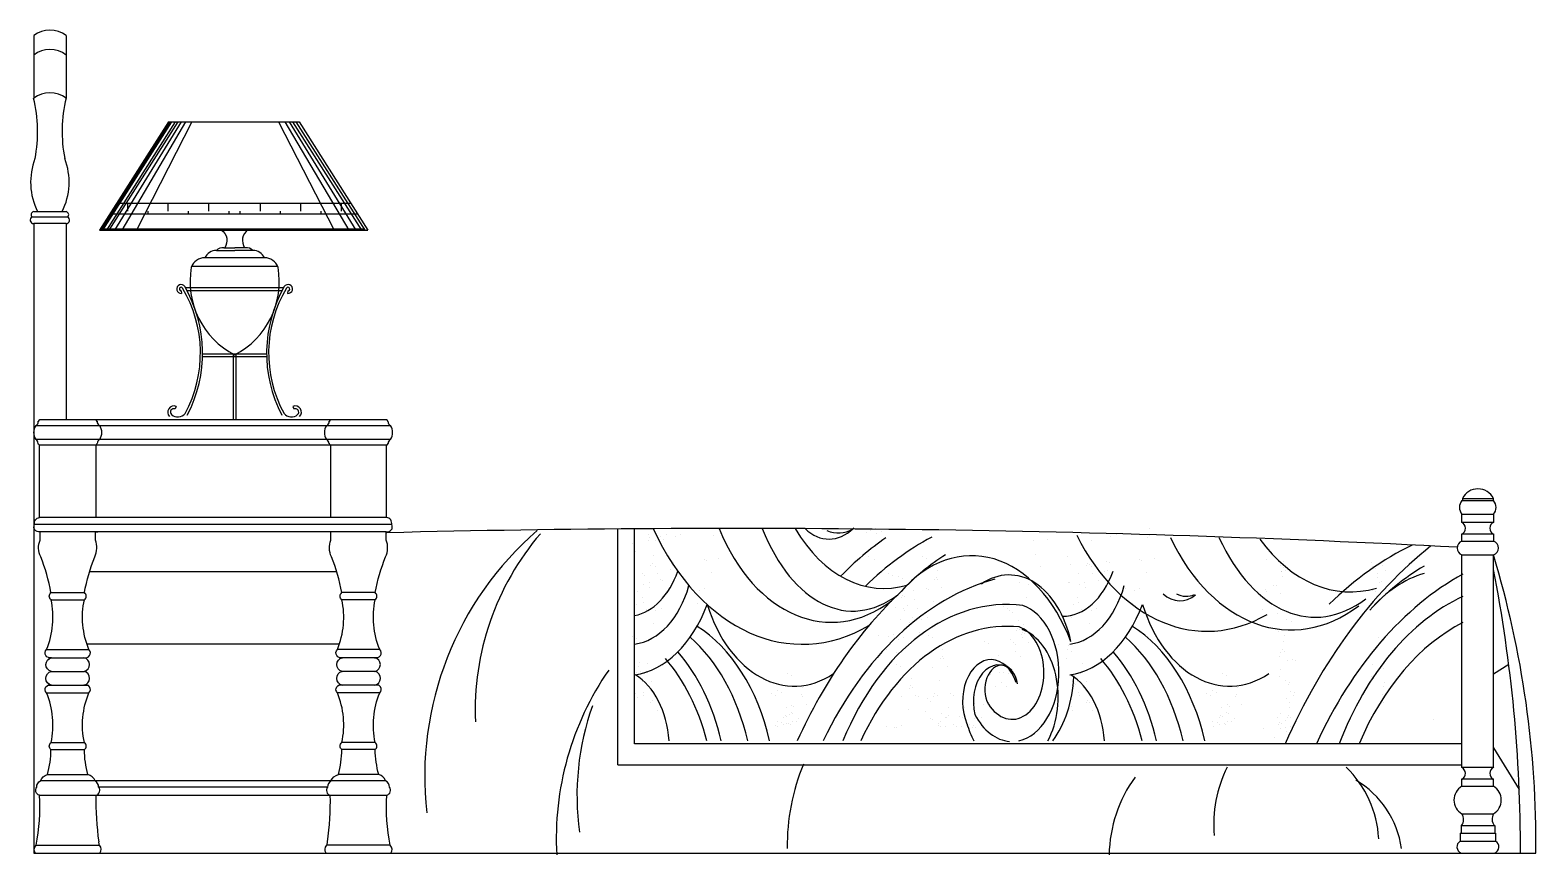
# Model space of a CAD drawing. Header units: inches. Extents: x 4.1 to 46.6, y 13.1 to 37.9.
# Drawn here: x 16.776 to 18.862, y 28.171 to 29.314 of the extents above; entities that cross this region are included whole.
import ezdxf

# ---------------------------------------------------------------- set-up
doc = ezdxf.new("R2010")
doc.units = ezdxf.units.IN
doc.header["$MEASUREMENT"] = 0
for name, color, linetype in [('02', 2, 'Continuous'), ('1', 1, 'Continuous'), ('4', 4, 'Continuous')]:
    doc.layers.add(name, color=color, linetype=linetype)

msp = doc.modelspace()

# ---------------------------------------------------------------- linework, layer by layer
at = {"layer": '02'}
for p, q in [((16.9677, 29.1865), (16.8723, 29.0367)), ((16.9702, 29.1865), (16.8745, 29.0363)), ((16.972, 29.1865), (16.8765, 29.0367)), ((16.9773, 29.1865), (16.8819, 29.0367)), ((16.9809, 29.1865), (16.8854, 29.0367)), ((16.9856, 29.1865), (16.893, 29.0367)), ((16.9915, 29.1865), (16.9031, 29.0367)), ((17.0003, 29.1865), (16.9235, 29.0367)), ((16.9677, 29.1865), (17.1486, 29.1865)), ((17.1202, 29.1865), (17.1971, 29.0367)), ((17.1291, 29.1865), (17.2174, 29.0367)), ((17.135, 29.1865), (17.2275, 29.0367)), ((17.1397, 29.1865), (17.2351, 29.0367)), ((17.1442, 29.1865), (17.2396, 29.0367)), ((17.1486, 29.1865), (17.244, 29.0367)), ((16.8961, 29.0741), (17.2201, 29.0741)), ((17.0951, 29.0627), (17.0951, 29.0741)), ((17.1513, 29.0627), (17.1513, 29.0741)), ((17.2075, 29.0627), (17.2075, 29.0741)), ((16.7789, 29.0549), (16.8283, 29.0549)), ((16.7811, 29.0623), (16.8261, 29.0623)), ((16.8866, 29.0592), (17.2297, 29.0592)), ((17.0671, 29.0592), (17.0671, 29.0627)), ((17.1232, 29.0592), (17.1232, 29.0627)), ((17.1794, 29.0592), (17.1794, 29.0627)), ((16.8261, 29.0456), (16.7811, 29.0456)), ((16.8723, 29.0367), (17.244, 29.0367)), ((16.8732, 29.0382), (17.2396, 29.0382)), ((17.0446, 29.0121), (17.0595, 29.012)), ((17.0743, 29.0121), (17.0595, 29.012)), ((17.0182, 28.9985), (17.1008, 28.9985)), ((17.0341, 29.0084), (17.0595, 29.0083)), ((17.0848, 29.0084), (17.0595, 29.0083)), ((17.1193, 28.9861), (16.9997, 28.9861)), ((16.9855, 28.9527), (16.9859, 28.949)), ((16.9914, 28.9569), (17.1273, 28.9569)), ((16.9934, 28.9531), (17.1253, 28.9531)), ((17.1332, 28.9527), (17.1328, 28.949)), ((17.015, 28.8651), (17.1036, 28.8651)), ((17.0575, 28.8648), (17.0575, 28.7737)), ((17.0613, 28.8647), (17.0613, 28.7737)), ((17.015, 28.8613), (17.1037, 28.8613)), ((16.9786, 28.7923), (16.9771, 28.7889)), ((17.14, 28.7923), (17.1415, 28.7889)), ((17.2753, 28.7657), (16.784, 28.7657)), ((17.2753, 28.7467), (16.784, 28.7467)), ((17.27, 28.7387), (16.7893, 28.7387)), ((18.7591, 28.6621), (18.803, 28.6621)), ((18.76, 28.665), (18.803, 28.665)), ((17.27, 28.6387), (16.7893, 28.6387)), ((18.7591, 28.6429), (18.803, 28.6429)), ((17.277, 28.6287), (16.7823, 28.6287)), ((17.2694, 28.6187), (16.7899, 28.6187)), ((17.59, 28.2957), (17.59, 28.6227)), ((17.6135, 28.3251), (17.6135, 28.6229)), ((17.632, 28.6147), (17.632, 28.6147)), ((17.6433, 28.6147), (17.6433, 28.6147)), ((17.6574, 28.6143), (17.6574, 28.6143)), ((17.6775, 28.6152), (17.6775, 28.6152)), ((17.9269, 28.6224), (17.9269, 28.6224)), ((17.9351, 28.6183), (17.9351, 28.6183)), ((17.9398, 28.6203), (17.9398, 28.6203)), ((17.947, 28.6233), (17.947, 28.6233)), ((17.9481, 28.6163), (17.9481, 28.6163)), ((17.9553, 28.6193), (17.9553, 28.6193)), ((18.2804, 28.6152), (18.2804, 28.6152)), ((18.3272, 28.6235), (18.3272, 28.6235)), ((18.7589, 28.6322), (18.8033, 28.6322)), ((18.7591, 28.616), (18.803, 28.616)), ((17.6099, 28.603), (17.6099, 28.603)), ((17.6331, 28.6068), (17.6331, 28.6068)), ((17.6347, 28.6107), (17.6347, 28.6107)), ((17.643, 28.6066), (17.643, 28.6066)), ((17.6486, 28.6119), (17.6486, 28.6119)), ((17.6532, 28.6078), (17.6532, 28.6078)), ((17.6703, 28.6123), (17.6703, 28.6123)), ((17.723, 28.6131), (17.723, 28.6131)), ((18.1658, 28.607), (18.1658, 28.607)), ((18.1859, 28.608), (18.1859, 28.608)), ((18.2459, 28.6066), (18.2459, 28.6066)), ((18.2732, 28.6123), (18.2732, 28.6123)), ((18.3241, 28.6103), (18.3241, 28.6103)), ((18.3259, 28.6131), (18.3259, 28.6131)), ((18.7591, 28.6058), (18.803, 28.6058)), ((17.6147, 28.5916), (17.6147, 28.5916)), ((17.636, 28.5722), (17.636, 28.5722)), ((17.6377, 28.575), (17.6377, 28.575)), ((17.639, 28.5855), (17.639, 28.5855)), ((17.6638, 28.5774), (17.6638, 28.5774)), ((17.6677, 28.5767), (17.6677, 28.5767)), ((17.7101, 28.5809), (17.7101, 28.5809)), ((17.7129, 28.5791), (17.7129, 28.5791)), ((17.7302, 28.5819), (17.7302, 28.5819)), ((17.9372, 28.5848), (17.9372, 28.5848)), ((17.9455, 28.5807), (17.9455, 28.5807)), ((18.0118, 28.5847), (18.0118, 28.5847)), ((18.0171, 28.5819), (18.0171, 28.5819)), ((18.1685, 28.5873), (18.1685, 28.5873)), ((18.2128, 28.5851), (18.2128, 28.5851)), ((18.2176, 28.5738), (18.2176, 28.5738)), ((18.2389, 28.5722), (18.2389, 28.5722)), ((18.2406, 28.575), (18.2406, 28.575)), ((18.243, 28.573), (18.243, 28.573)), ((18.2667, 28.5774), (18.2667, 28.5774)), ((18.2706, 28.5767), (18.2706, 28.5767)), ((18.313, 28.5809), (18.313, 28.5809)), ((18.3158, 28.5791), (18.3158, 28.5791)), ((18.3331, 28.5819), (18.3331, 28.5819)), ((18.4891, 28.5804), (18.4891, 28.5804)), ((18.5086, 28.572), (18.5086, 28.572)), ((18.5128, 28.5778), (18.5128, 28.5778)), ((18.6337, 28.5764), (18.6337, 28.5764)), ((18.7591, 28.5867), (18.803, 28.5867)), ((16.8585, 28.5637), (17.2008, 28.5637)), ((17.6134, 28.5657), (17.6134, 28.5657)), ((17.6249, 28.5607), (17.6249, 28.5607)), ((17.6277, 28.5588), (17.6277, 28.5588)), ((17.6428, 28.5705), (17.6428, 28.5705)), ((17.645, 28.5616), (17.645, 28.5616)), ((17.6496, 28.5526), (17.6496, 28.5526)), ((17.6625, 28.5669), (17.6625, 28.5669)), ((17.6697, 28.5536), (17.6697, 28.5536)), ((17.7198, 28.5624), (17.7198, 28.5624)), ((17.965, 28.5605), (17.965, 28.5605)), ((17.9704, 28.5576), (17.9704, 28.5576)), ((17.9788, 28.5564), (17.9788, 28.5564)), ((17.9841, 28.5536), (17.9841, 28.5536)), ((18.0292, 28.552), (18.0292, 28.552)), ((18.031, 28.5548), (18.031, 28.5548)), ((18.0323, 28.5652), (18.0323, 28.5652)), ((18.0334, 28.5527), (18.0334, 28.5527)), ((18.1754, 28.5707), (18.1754, 28.5707)), ((18.2278, 28.5607), (18.2278, 28.5607)), ((18.2457, 28.5705), (18.2457, 28.5705)), ((18.2479, 28.5616), (18.2479, 28.5616)), ((18.2636, 28.5641), (18.2636, 28.5641)), ((18.2678, 28.5649), (18.2678, 28.5649)), ((18.2726, 28.5536), (18.2726, 28.5536)), ((18.3227, 28.5624), (18.3227, 28.5624)), ((18.509, 28.5631), (18.509, 28.5631)), ((18.5091, 28.5635), (18.5091, 28.5635)), ((18.5104, 28.5569), (18.5104, 28.5569)), ((18.512, 28.5691), (18.512, 28.5691)), ((18.5151, 28.5653), (18.5151, 28.5653)), ((18.6348, 28.5707), (18.6348, 28.5707)), ((18.6392, 28.5678), (18.6392, 28.5678)), ((18.6423, 28.5555), (18.6423, 28.5555)), ((18.643, 28.5607), (18.643, 28.5607)), ((18.6499, 28.5715), (18.6499, 28.5715)), ((18.653, 28.5649), (18.653, 28.5649)), ((16.8051, 28.5344), (16.8514, 28.5344)), ((17.2542, 28.5344), (17.2079, 28.5344)), ((17.6181, 28.5354), (17.6181, 28.5354)), ((17.6263, 28.5459), (17.6263, 28.5459)), ((17.6335, 28.5488), (17.6335, 28.5488)), ((17.6345, 28.5422), (17.6345, 28.5422)), ((17.6524, 28.5508), (17.6524, 28.5508)), ((17.6593, 28.5341), (17.6593, 28.5341)), ((17.6904, 28.5398), (17.6904, 28.5398)), ((17.7033, 28.5378), (17.7033, 28.5378)), ((17.7105, 28.5408), (17.7105, 28.5408)), ((17.9843, 28.5305), (17.9843, 28.5305)), ((17.9855, 28.5409), (17.9855, 28.5409)), ((17.9993, 28.5369), (17.9993, 28.5369)), ((18.0182, 28.5404), (18.0182, 28.5404)), ((18.0209, 28.5386), (18.0209, 28.5386)), ((18.0383, 28.5414), (18.0383, 28.5414)), ((18.146, 28.548), (18.146, 28.548)), ((18.159, 28.546), (18.159, 28.546)), ((18.1661, 28.549), (18.1661, 28.549)), ((18.2141, 28.5484), (18.2141, 28.5484)), ((18.2163, 28.5479), (18.2163, 28.5479)), ((18.2292, 28.5459), (18.2292, 28.5459)), ((18.2364, 28.5488), (18.2364, 28.5488)), ((18.2374, 28.5422), (18.2374, 28.5422)), ((18.2553, 28.5508), (18.2553, 28.5508)), ((18.2622, 28.5341), (18.2622, 28.5341)), ((18.2933, 28.5398), (18.2933, 28.5398)), ((18.3062, 28.5378), (18.3062, 28.5378)), ((18.3134, 28.5408), (18.3134, 28.5408)), ((18.4871, 28.5393), (18.4871, 28.5393)), ((18.4884, 28.5361), (18.4884, 28.5361)), ((18.4983, 28.544), (18.4983, 28.544)), ((18.5021, 28.5444), (18.5021, 28.5444)), ((18.5086, 28.533), (18.5086, 28.533)), ((18.6354, 28.5376), (18.6354, 28.5376)), ((18.6393, 28.5357), (18.6393, 28.5357)), ((18.6448, 28.5488), (18.6448, 28.5488)), ((18.6479, 28.5502), (18.6479, 28.5502)), ((16.8052, 28.5246), (16.8513, 28.5246)), ((17.2541, 28.5246), (17.208, 28.5246)), ((17.6155, 28.5176), (17.6155, 28.5176)), ((17.6237, 28.5281), (17.6237, 28.5281)), ((17.6252, 28.5205), (17.6252, 28.5205)), ((17.6299, 28.5115), (17.6299, 28.5115)), ((17.6428, 28.5094), (17.6428, 28.5094)), ((17.65, 28.5124), (17.65, 28.5124)), ((17.7007, 28.52), (17.7007, 28.52)), ((17.9742, 28.5143), (17.9742, 28.5143)), ((17.9825, 28.5277), (17.9825, 28.5277)), ((17.9852, 28.5121), (17.9852, 28.5121)), ((17.9867, 28.5285), (17.9867, 28.5285)), ((17.9879, 28.5103), (17.9879, 28.5103)), ((17.9915, 28.5171), (17.9915, 28.5171)), ((18.0004, 28.5244), (18.0004, 28.5244)), ((18.0053, 28.5131), (18.0053, 28.5131)), ((18.0278, 28.5219), (18.0278, 28.5219)), ((18.1248, 28.515), (18.1248, 28.515)), ((18.1302, 28.5122), (18.1302, 28.5122)), ((18.1563, 28.5282), (18.1563, 28.5282)), ((18.221, 28.5175), (18.221, 28.5175)), ((18.2266, 28.5281), (18.2266, 28.5281)), ((18.2281, 28.5205), (18.2281, 28.5205)), ((18.2328, 28.5115), (18.2328, 28.5115)), ((18.2457, 28.5094), (18.2457, 28.5094)), ((18.2529, 28.5124), (18.2529, 28.5124)), ((18.3036, 28.52), (18.3036, 28.52)), ((18.483, 28.5116), (18.483, 28.5116)), ((17.6402, 28.4917), (17.6402, 28.4917)), ((17.9811, 28.4977), (17.9811, 28.4977)), ((17.9948, 28.4936), (17.9948, 28.4936)), ((17.9984, 28.4993), (17.9984, 28.4993)), ((18.0114, 28.4973), (18.0114, 28.4973)), ((18.0185, 28.5003), (18.0185, 28.5003)), ((18.132, 28.5093), (18.132, 28.5093)), ((18.1374, 28.5065), (18.1374, 28.5065)), ((18.1453, 28.4955), (18.1453, 28.4955)), ((18.1525, 28.4898), (18.1525, 28.4898)), ((18.2184, 28.4998), (18.2184, 28.4998)), ((18.2431, 28.4917), (18.2431, 28.4917)), ((18.5045, 28.5052), (18.5045, 28.5052)), ((18.517, 28.4974), (18.517, 28.4974)), ((18.5237, 28.4939), (18.5237, 28.4939)), ((17.6102, 28.4731), (17.6102, 28.4731)), ((17.6156, 28.4702), (17.6156, 28.4702)), ((17.9516, 28.475), (17.9516, 28.475)), ((17.9646, 28.473), (17.9646, 28.473)), ((17.9718, 28.476), (17.9718, 28.476)), ((17.9784, 28.469), (17.9784, 28.469)), ((17.9855, 28.472), (17.9855, 28.472)), ((18.0087, 28.4795), (18.0087, 28.4795)), ((18.02, 28.4755), (18.02, 28.4755)), ((18.0254, 28.4726), (18.0254, 28.4726)), ((18.134, 28.4689), (18.134, 28.4689)), ((18.1423, 28.4822), (18.1423, 28.4822)), ((18.144, 28.4851), (18.144, 28.4851)), ((18.1464, 28.483), (18.1464, 28.483)), ((18.1495, 28.4765), (18.1495, 28.4765)), ((18.1512, 28.4794), (18.1512, 28.4794)), ((18.1513, 28.4717), (18.1513, 28.4717)), ((18.1536, 28.4773), (18.1536, 28.4773)), ((18.505, 28.4799), (18.505, 28.4799)), ((18.5134, 28.4755), (18.5134, 28.4755)), ((18.6435, 28.4726), (18.6435, 28.4726)), ((18.6511, 28.4686), (18.6511, 28.4686)), ((16.7989, 28.4557), (16.8577, 28.4557)), ((17.2605, 28.4557), (17.2017, 28.4557)), ((17.962, 28.4553), (17.962, 28.4553)), ((17.9757, 28.4512), (17.9757, 28.4512)), ((18.0405, 28.4559), (18.0405, 28.4559)), ((18.0975, 28.4669), (18.0975, 28.4669)), ((18.1029, 28.464), (18.1029, 28.464)), ((18.118, 28.4474), (18.118, 28.4474)), ((18.1384, 28.465), (18.1384, 28.465)), ((18.1408, 28.4522), (18.1408, 28.4522)), ((18.1412, 28.4632), (18.1412, 28.4632)), ((18.1585, 28.466), (18.1585, 28.466)), ((18.2008, 28.463), (18.2008, 28.463)), ((18.2131, 28.4552), (18.2131, 28.4552)), ((18.2137, 28.461), (18.2137, 28.461)), ((18.2185, 28.4524), (18.2185, 28.4524)), ((18.5082, 28.452), (18.5082, 28.452)), ((18.5102, 28.4552), (18.5102, 28.4552)), ((18.5116, 28.4669), (18.5116, 28.4669)), ((18.5129, 28.4529), (18.5129, 28.4529)), ((16.8016, 28.4443), (16.8549, 28.4443)), ((17.2577, 28.4443), (17.2044, 28.4443)), ((17.6185, 28.4326), (17.6185, 28.4326)), ((17.6198, 28.4374), (17.6198, 28.4374)), ((17.6308, 28.4357), (17.6308, 28.4357)), ((17.976, 28.435), (17.976, 28.435)), ((17.9814, 28.4322), (17.9814, 28.4322)), ((18.0264, 28.4312), (18.0264, 28.4312)), ((18.0375, 28.4427), (18.0375, 28.4427)), ((18.0393, 28.4455), (18.0393, 28.4455)), ((18.0417, 28.4435), (18.0417, 28.4435)), ((18.0465, 28.4321), (18.0465, 28.4321)), ((18.1114, 28.4296), (18.1114, 28.4296)), ((18.115, 28.4341), (18.115, 28.4341)), ((18.1191, 28.4349), (18.1191, 28.4349)), ((18.1315, 28.4306), (18.1315, 28.4306)), ((18.148, 28.4465), (18.148, 28.4465)), ((18.2111, 28.4432), (18.2111, 28.4432)), ((18.2337, 28.4357), (18.2337, 28.4357)), ((18.5065, 28.4456), (18.5065, 28.4456)), ((18.5081, 28.4281), (18.5081, 28.4281)), ((18.5183, 28.4401), (18.5183, 28.4401)), ((18.525, 28.4421), (18.525, 28.4421)), ((18.5285, 28.4398), (18.5285, 28.4398)), ((18.6354, 28.4344), (18.6354, 28.4344)), ((18.6508, 28.4287), (18.6508, 28.4287)), ((18.8242, 28.435), (18.803, 28.4216)), ((16.8008, 28.4062), (16.8557, 28.4062)), ((16.8056, 28.4253), (16.8509, 28.4253)), ((17.2585, 28.4062), (17.2036, 28.4062)), ((17.2537, 28.4253), (17.2084, 28.4253)), ((17.6167, 28.4241), (17.6167, 28.4241)), ((17.6209, 28.4249), (17.6209, 28.4249)), ((17.6239, 28.4119), (17.6239, 28.4119)), ((17.6277, 28.4225), (17.6277, 28.4225)), ((17.6295, 28.4253), (17.6295, 28.4253)), ((17.6319, 28.4232), (17.6319, 28.4232)), ((17.6367, 28.4119), (17.6367, 28.4119)), ((17.8248, 28.4229), (17.8248, 28.4229)), ((17.8301, 28.42), (17.8301, 28.42)), ((17.9965, 28.4155), (17.9965, 28.4155)), ((18.0361, 28.4127), (18.0361, 28.4127)), ((18.1039, 28.4226), (18.1039, 28.4226)), ((18.1067, 28.4208), (18.1067, 28.4208)), ((18.1186, 28.4239), (18.1186, 28.4239)), ((18.1218, 28.4098), (18.1218, 28.4098)), ((18.124, 28.4236), (18.124, 28.4236)), ((18.1316, 28.4219), (18.1316, 28.4219)), ((18.1387, 28.4249), (18.1387, 28.4249)), ((18.2195, 28.4109), (18.2195, 28.4109)), ((18.2196, 28.4063), (18.2196, 28.4063)), ((18.2214, 28.4148), (18.2214, 28.4148)), ((18.2223, 28.4091), (18.2223, 28.4091)), ((18.2227, 28.4195), (18.2227, 28.4195)), ((18.2238, 28.4071), (18.2238, 28.4071)), ((18.2268, 28.4119), (18.2268, 28.4119)), ((18.2306, 28.4225), (18.2306, 28.4225)), ((18.2324, 28.4253), (18.2324, 28.4253)), ((18.2396, 28.4119), (18.2396, 28.4119)), ((18.4277, 28.4229), (18.4277, 28.4229)), ((18.433, 28.42), (18.433, 28.42)), ((18.5066, 28.4182), (18.5066, 28.4182)), ((18.5149, 28.4122), (18.5149, 28.4122)), ((18.5193, 28.4078), (18.5193, 28.4078)), ((18.5208, 28.4099), (18.5208, 28.4099)), ((18.6334, 28.4181), (18.6334, 28.4181)), ((18.6372, 28.4149), (18.6372, 28.4149)), ((18.6525, 28.4104), (18.6525, 28.4104)), ((16.7989, 28.3956), (16.8577, 28.3956)), ((17.2605, 28.3956), (17.2017, 28.3956)), ((17.6153, 28.3941), (17.6153, 28.3941)), ((17.617, 28.3886), (17.617, 28.3886)), ((17.6257, 28.3957), (17.6257, 28.3957)), ((17.6263, 28.3924), (17.6263, 28.3924)), ((17.6377, 28.3848), (17.6377, 28.3848)), ((17.639, 28.3952), (17.639, 28.3952)), ((17.8028, 28.3945), (17.8028, 28.3945)), ((17.8081, 28.3917), (17.8081, 28.3917)), ((17.811, 28.3986), (17.811, 28.3986)), ((17.8164, 28.3957), (17.8164, 28.3957)), ((17.844, 28.3929), (17.844, 28.3929)), ((17.8453, 28.4033), (17.8453, 28.4033)), ((17.8464, 28.3909), (17.8464, 28.3909)), ((17.9824, 28.3907), (17.9824, 28.3907)), ((17.9935, 28.4022), (17.9935, 28.4022)), ((17.9953, 28.4051), (17.9953, 28.4051)), ((17.9977, 28.403), (17.9977, 28.403)), ((18.0025, 28.3917), (18.0025, 28.3917)), ((18.0066, 28.39), (18.0066, 28.39)), ((18.0196, 28.388), (18.0196, 28.388)), ((18.0268, 28.391), (18.0268, 28.391)), ((18.0283, 28.3945), (18.0283, 28.3945)), ((18.0336, 28.3917), (18.0336, 28.3917)), ((18.0503, 28.3945), (18.0503, 28.3945)), ((18.0556, 28.3917), (18.0556, 28.3917)), ((18.1135, 28.4041), (18.1135, 28.4041)), ((18.129, 28.4041), (18.129, 28.4041)), ((18.2286, 28.3957), (18.2286, 28.3957)), ((18.2292, 28.3924), (18.2292, 28.3924)), ((18.2406, 28.3848), (18.2406, 28.3848)), ((18.2419, 28.3952), (18.2419, 28.3952)), ((18.4057, 28.3945), (18.4057, 28.3945)), ((18.411, 28.3917), (18.411, 28.3917)), ((18.4139, 28.3986), (18.4139, 28.3986)), ((18.4193, 28.3957), (18.4193, 28.3957)), ((18.4451, 28.3901), (18.4451, 28.3901)), ((18.4469, 28.3929), (18.4469, 28.3929)), ((18.4482, 28.4033), (18.4482, 28.4033)), ((18.5165, 28.3881), (18.5165, 28.3881)), ((18.5225, 28.3978), (18.5225, 28.3978)), ((18.5254, 28.3919), (18.5254, 28.3919)), ((18.5273, 28.3963), (18.5273, 28.3963)), ((18.6496, 28.3927), (18.6496, 28.3927)), ((18.6513, 28.4048), (18.6513, 28.4048)), ((17.636, 28.382), (17.636, 28.382)), ((17.645, 28.3714), (17.645, 28.3714)), ((17.822, 28.3646), (17.822, 28.3646)), ((17.8233, 28.375), (17.8233, 28.375)), ((17.8285, 28.3658), (17.8285, 28.3658)), ((17.8302, 28.3686), (17.8302, 28.3686)), ((17.8311, 28.3786), (17.8311, 28.3786)), ((17.8326, 28.3666), (17.8326, 28.3666)), ((17.8339, 28.3767), (17.8339, 28.3767)), ((17.8513, 28.3795), (17.8513, 28.3795)), ((17.9921, 28.3722), (17.9921, 28.3722)), ((18.017, 28.3703), (18.017, 28.3703)), ((18.0226, 28.3836), (18.0226, 28.3836)), ((18.0378, 28.3669), (18.0378, 28.3669)), ((18.0475, 28.3646), (18.0475, 28.3646)), ((18.0488, 28.375), (18.0488, 28.375)), ((18.0695, 28.3646), (18.0695, 28.3646)), ((18.0708, 28.375), (18.0708, 28.375)), ((18.0841, 28.3815), (18.0841, 28.3815)), ((18.0971, 28.3794), (18.0971, 28.3794)), ((18.1042, 28.3824), (18.1042, 28.3824)), ((18.2182, 28.3763), (18.2182, 28.3763)), ((18.2199, 28.3708), (18.2199, 28.3708)), ((18.2389, 28.382), (18.2389, 28.382)), ((18.243, 28.3828), (18.243, 28.3828)), ((18.2479, 28.3714), (18.2479, 28.3714)), ((18.4249, 28.3646), (18.4249, 28.3646)), ((18.4262, 28.375), (18.4262, 28.375)), ((18.4331, 28.3686), (18.4331, 28.3686)), ((18.4344, 28.3791), (18.4344, 28.3791)), ((18.4355, 28.3666), (18.4355, 28.3666)), ((18.4368, 28.3767), (18.4368, 28.3767)), ((18.4542, 28.3795), (18.4542, 28.3795)), ((18.5085, 28.3667), (18.5085, 28.3667)), ((18.5194, 28.3641), (18.5194, 28.3641)), ((18.5203, 28.3826), (18.5203, 28.3826)), ((18.5209, 28.3759), (18.5209, 28.3759)), ((18.6456, 28.3818), (18.6456, 28.3818)), ((18.6509, 28.3821), (18.6509, 28.3821)), ((17.8091, 28.3502), (17.8091, 28.3502)), ((17.8114, 28.3553), (17.8114, 28.3553)), ((17.8119, 28.3484), (17.8119, 28.3484)), ((17.8174, 28.3543), (17.8174, 28.3543)), ((17.8202, 28.3618), (17.8202, 28.3618)), ((17.8202, 28.3524), (17.8202, 28.3524)), ((17.8243, 28.3532), (17.8243, 28.3532)), ((17.8244, 28.3625), (17.8244, 28.3625)), ((17.8271, 28.3536), (17.8271, 28.3536)), ((17.8293, 28.3512), (17.8293, 28.3512)), ((17.8315, 28.3562), (17.8315, 28.3562)), ((17.8375, 28.3553), (17.8375, 28.3553)), ((17.8408, 28.3601), (17.8408, 28.3601)), ((17.9626, 28.3496), (17.9626, 28.3496)), ((17.973, 28.3476), (17.973, 28.3476)), ((17.9756, 28.3476), (17.9756, 28.3476)), ((17.9828, 28.3505), (17.9828, 28.3505)), ((18.0237, 28.36), (18.0237, 28.36)), ((18.0264, 28.3581), (18.0264, 28.3581)), ((18.0347, 28.3537), (18.0347, 28.3537)), ((18.0347, 28.3502), (18.0347, 28.3502)), ((18.0365, 28.3565), (18.0365, 28.3565)), ((18.0374, 28.3484), (18.0374, 28.3484)), ((18.0438, 28.3609), (18.0438, 28.3609)), ((18.0443, 28.3496), (18.0443, 28.3496)), ((18.0457, 28.3618), (18.0457, 28.3618)), ((18.0548, 28.3512), (18.0548, 28.3512)), ((18.0594, 28.3484), (18.0594, 28.3484)), ((18.064, 28.3622), (18.064, 28.3622)), ((18.0663, 28.3496), (18.0663, 28.3496)), ((18.0677, 28.3618), (18.0677, 28.3618)), ((18.0719, 28.3625), (18.0719, 28.3625)), ((18.0768, 28.3512), (18.0768, 28.3512)), ((18.0815, 28.3472), (18.0815, 28.3472)), ((18.0833, 28.35), (18.0833, 28.35)), ((18.0845, 28.3605), (18.0845, 28.3605)), ((18.0857, 28.348), (18.0857, 28.348)), ((18.0945, 28.3617), (18.0945, 28.3617)), ((18.4143, 28.3553), (18.4143, 28.3553)), ((18.4148, 28.3484), (18.4148, 28.3484)), ((18.4203, 28.3543), (18.4203, 28.3543)), ((18.4231, 28.3618), (18.4231, 28.3618)), ((18.4231, 28.3524), (18.4231, 28.3524)), ((18.4273, 28.3625), (18.4273, 28.3625)), ((18.43, 28.3536), (18.43, 28.3536)), ((18.4322, 28.3512), (18.4322, 28.3512)), ((18.4344, 28.3562), (18.4344, 28.3562)), ((18.4404, 28.3553), (18.4404, 28.3553)), ((18.4437, 28.3601), (18.4437, 28.3601)), ((18.4841, 28.3464), (18.4841, 28.3464)), ((18.5043, 28.3611), (18.5043, 28.3611)), ((18.5051, 28.3518), (18.5051, 28.3518)), ((18.5071, 28.355), (18.5071, 28.355)), ((18.5081, 28.3459), (18.5081, 28.3459)), ((18.5098, 28.3527), (18.5098, 28.3527)), ((18.5152, 28.3578), (18.5152, 28.3578)), ((18.5155, 28.3479), (18.5155, 28.3479)), ((18.5175, 28.3609), (18.5175, 28.3609)), ((18.5216, 28.3486), (18.5216, 28.3486)), ((18.5221, 28.3618), (18.5221, 28.3618)), ((18.525, 28.3463), (18.525, 28.3463)), ((18.7201, 28.3587), (18.7201, 28.3587)), ((16.8052, 28.3267), (16.8513, 28.3267)), ((17.2541, 28.3267), (17.208, 28.3267)), ((18.7591, 28.3249), (17.6135, 28.3251)), ((18.5002, 28.3334), (18.5002, 28.3334)), ((18.5158, 28.342), (18.5158, 28.342)), ((16.8051, 28.3169), (16.8514, 28.3169)), ((17.2542, 28.3169), (17.2079, 28.3169)), ((18.803, 28.3192), (18.8387, 28.2617)), ((16.8003, 28.2825), (16.8562, 28.2825)), ((17.259, 28.2825), (17.2031, 28.2825)), ((17.59, 28.2957), (18.7591, 28.2957)), ((18.7589, 28.2926), (18.8033, 28.2926)), ((17.2686, 28.2738), (16.7907, 28.2738)), ((17.1881, 28.265), (16.8712, 28.265)), ((18.7591, 28.2764), (18.803, 28.2764)), ((18.7591, 28.2662), (18.803, 28.2662)), ((16.7891, 28.2537), (17.2702, 28.2537)), ((18.7591, 28.228), (18.803, 28.228)), ((18.7568, 28.201), (18.806, 28.201)), ((18.7581, 28.2118), (18.8047, 28.2118)), ((16.7844, 28.1844), (16.8721, 28.1844)), ((17.275, 28.1844), (17.1872, 28.1844)), ((18.7568, 28.1901), (18.806, 28.1901))]:
    msp.add_line(p, q, dxfattribs=at)
msp.add_lwpolyline([(17.0411, 29.0367, -0.414467), (17.0457, 29.0122, -0.414467)], format="xyb", dxfattribs=at)
for centre, radius, start, end in [((16.8036, 29.2495), 0.0372, 52.7866, 127.2134), ((17.0878, 29.0222), 0.0176, 124.349, 214.3986), ((17.0435, 28.9986), 0.0136, 85.2699, 133.6097), ((17.0754, 28.9986), 0.0136, 46.3903, 94.7301), ((17.0185, 28.978), 0.0204, 90.9754, 159.1082), ((17.0341, 28.9906), 0.0178, 90, 153.8109), ((17.0848, 28.9906), 0.0178, 26.1891, 90), ((17.1005, 28.978), 0.0204, 20.8918, 89.0246), ((17.1122, 28.9654), 0.1145, 169.9962, 242.6044), ((17.0068, 28.9654), 0.1145, 297.3956, 10.0038), ((16.9853, 28.9551), 0.00616, 32.0735, 275.454), ((16.9853, 28.9551), 0.00242, 32.0735, 275.454), ((16.8365, 28.8664), 0.1756, 331.461, 30.8136), ((16.8297, 28.8662), 0.1853, 332.3858, 29.8079), ((17.289, 28.8662), 0.1853, 150.1921, 207.6142), ((17.2821, 28.8664), 0.1756, 149.1864, 208.539), ((17.1334, 28.9551), 0.00616, 264.546, 147.9265), ((17.1334, 28.9551), 0.00242, 264.546, 147.9265), ((16.9752, 28.7845), 0.00849, 66.2695, 227.016), ((16.9752, 28.7845), 0.00475, 66.2695, 227.016), ((16.9807, 28.7904), 0.0127, 226.9126, 322.2806), ((17.138, 28.7904), 0.0127, 217.7194, 313.0874), ((17.1435, 28.7845), 0.00849, 312.984, 113.7305), ((17.1435, 28.7845), 0.00475, 312.984, 113.7305), ((17.7742, 28.2794), 0.4515, 130.9199, 186.3371), ((17.7702, 28.371), 0.3776, 139.5307, 182.3713), ((16.817, 28.1799), 2.0233, 359.8247, 11.0203), ((17.9156, 28.194), 0.4107, 145.4003, 183.2011), ((17.9091, 28.2529), 0.3755, 160.5681, 187.7044), ((18.1103, 28.1857), 0.2854, 157.0677, 181.1168), ((18.5868, 28.2145), 0.1713, 152.9184, 185.4852), ((18.4965, 28.1861), 0.1477, 2.8942, 46.0509), ((18.4636, 28.1666), 0.1931, 144.4215, 178.6631), ((18.5461, 28.1619), 0.1307, 7.9957, 59.4545)]:
    msp.add_arc(centre, radius, start, end, dxfattribs=at)
for centre, major_axis, ratio, start_param, end_param in [((17.8456, 28.8309), (0, -0.368), 0.68, -0.970633, 0.378107), ((17.8861, 28.7603), (0, -0.2669), 0.68, -1.031812, 0.476403), ((17.9194, 28.7889), (-0.0054, -0.28), 0.56205, -0.927048, 0.415009), ((17.9591, 28.7794), (0, 0.2392), 0.68, 2.282983, 3.339184), ((17.8828, 28.6975), (0, 0.089), 0.68, 2.560577, 3.726131), ((17.8954, 28.7012), (0, -0.0841), 0.68, 6.008353, 6.647252), ((17.8998, 28.6593), (0, 0.0434), 0.68, 3.732151, 3.772865), ((18.4062, 28.8121), (0, -0.3312), 0.68, 5.353628, 6.661293), ((18.1469, 28.0285), (0, 0.6425), 0.68, 6.721772, 6.887077), ((18.1666, 28.0271), (0, -0.6201), 0.68, 3.484329, 3.728616), ((18.0801, 28.3543), (0, 0.2313), 0.68, 5.218121, 6.949396), ((18.5227, 28.7831), (0, -0.3003), 0.68, -0.959029, 0.476403), ((18.5601, 28.8153), (-0.006, -0.315), 0.56205, -0.853074, 0.415009), ((18.6049, 28.8046), (0, 0.2691), 0.68, 2.386714, 3.339184), ((18.9781, 27.8844), (0, 0.8117), 0.68, 0.494026, 0.997084), ((18.8382, 27.9374), (0, -0.6976), 0.68, 3.458078, 3.728616), ((18.165, 28.1653), (0, 0.4575), 0.68, 0.398953, 0.625379), ((17.6031, 28.6181), (0, 0.1165), 0.68, 3.272942, 4.229533), ((18.181, 28.0103), (0, 0.5521), 0.68, 0.184213, 0.954936), ((18.132, 28.4267), (0, 0.1322), 0.68, 5.021624, 6.723255), ((18.206, 28.6181), (0, 0.1165), 0.68, 3.14258, 4.229533), ((18.9081, 27.978), (0, 0.6211), 0.68, 0.356615, 0.977972), ((18.8364, 28.0929), (0, 0.5147), 0.68, 0.378672, 0.625379), ((18.7409, 28.3056), (0, 0.2602), 0.68, 6.475719, 6.949396), ((17.6058, 28.5948), (0, 0.1321), 0.68, 3.227058, 4.318474), ((18.2459, 27.9271), (0, 0.7215), 0.68, 0.565948, 0.979724), ((18.2087, 28.5948), (0, 0.1321), 0.68, 3.227058, 4.318474), ((18.3687, 28.5872), (0, 0.0641), 0.68, 2.579845, 3.662057), ((18.3777, 28.5899), (0, -0.0606), 0.68, 5.945786, 6.559765), ((17.6001, 28.611), (0, 0.1917), 0.68, 3.244645, 4.205018), ((17.8344, 28.6002), (0, 0.1953), 0.68, 2.006169, 3.565187), ((18.1293, 28.1278), (0, 0.3902), 0.68, 6.20013, 7.311536), ((18.1362, 28.4237), (0, 0.0955), 0.68, 3.290129, 6.054641), ((18.2029, 28.611), (0, 0.1917), 0.68, 3.244645, 4.205018), ((18.4373, 28.6002), (0, 0.1953), 0.68, 2.006169, 3.565187), ((18.8498, 28.1101), (0, 0.439), 0.68, 6.586764, 7.342576), ((18.1299, 28.1269), (0, -0.3608), 0.68, 3.075003, 4.117015), ((18.8505, 28.1091), (0, -0.4059), 0.68, 3.473503, 4.151671), ((17.5996, 28.2435), (0, -0.265), 0.68, 1.900046, 2.614747), ((17.6299, 28.2435), (0, -0.265), 0.68, 1.900046, 2.742661), ((18.1362, 28.4237), (0, 0.0648), 0.68, 2.22689, 6.054641), ((18.1345, 28.3896), (0, 0.0966), 0.68, 4.037894, 6.038302), ((18.2025, 28.2435), (0, -0.265), 0.68, 1.900046, 2.614747), ((18.2328, 28.2435), (0, -0.265), 0.68, 1.900046, 2.742661), ((17.5627, 28.2435), (0, -0.265), 0.68, 1.900046, 2.479658), ((18.1656, 28.2435), (0, -0.265), 0.68, 1.900046, 2.479658), ((17.5454, 28.234), (0, -0.265), 0.68, 1.938265, 2.479658), ((18.1071, 28.3837), (0, -0.0579), 0.68, 2.045117, 5.273507), ((18.1173, 28.3832), (0, -0.0511), 0.68, 2.582075, 5.068587), ((18.1215, 28.4002), (0, -0.0337), 0.68, 1.805856, 5.207551), ((18.1483, 28.234), (0, -0.265), 0.68, 1.938265, 2.479658), ((17.5858, 28.317), (0, 0.1117), 0.68, 4.821745, 5.895886), ((18.132, 28.4267), (0, 0.1322), 0.68, 3.883457, 4.643956), ((18.1887, 28.317), (0, 0.1117), 0.68, 4.821745, 5.895886), ((18.1362, 28.4237), (0, 0.0955), 0.68, 2.22689, 3.089218), ((18.1345, 28.3896), (0, 0.0966), 0.68, 1.959527, 2.245291)]:
    msp.add_ellipse(centre, major_axis=major_axis, ratio=ratio, start_param=start_param, end_param=end_param, dxfattribs=at)
at = {"layer": '1'}
for p, q in [((16.9115, 29.0627), (16.9115, 29.0741)), ((16.9676, 29.0627), (16.9676, 29.0741)), ((17.0238, 29.0627), (17.0238, 29.0741)), ((16.9395, 29.0592), (16.9395, 29.0627)), ((16.9957, 29.0592), (16.9957, 29.0627)), ((17.0519, 29.0592), (17.0519, 29.0627)), ((16.7811, 28.1737), (18.8616, 28.1737))]:
    msp.add_line(p, q, dxfattribs=at)
at = {"layer": '4'}
for p, q in [((16.7811, 29.3061), (16.7811, 29.2193)), ((16.8261, 29.3061), (16.8261, 29.2193)), ((16.7811, 29.0456), (16.7811, 28.1737)), ((16.8261, 29.0456), (16.8261, 28.7737)), ((17.2697, 28.7737), (16.7896, 28.7737)), ((16.8672, 28.7387), (16.8672, 28.6387)), ((17.1921, 28.7387), (17.1921, 28.6387)), ((18.76, 28.665), (18.76, 28.6621)), ((18.803, 28.6621), (18.803, 28.665)), ((16.8547, 28.4637), (17.2046, 28.4637)), ((18.803, 28.3033), (18.803, 28.3033)), ((18.803, 28.2287), (18.803, 28.2287))]:
    msp.add_line(p, q, dxfattribs=at)
for points in [[(16.7836, 28.1737, -0.409287), (16.7844, 28.1844, 0.065136), (16.7891, 28.2537, -0.520325), (16.7853, 28.2651, -0.276899), (16.7907, 28.2738, -0.258128), (16.8003, 28.2825, 0.06379), (16.8051, 28.3169, -0.500989), (16.8052, 28.3267, 0.152906), (16.7989, 28.3956, -0.836082), (16.806, 28.4062, -0.819622), (16.8056, 28.4253, -0.818188), (16.806, 28.4443, -0.785981), (16.7989, 28.4557, 0.152906), (16.8052, 28.5246, -0.500989), (16.8051, 28.5344, 0.048518), (16.7908, 28.5842, -0.211845), (16.7899, 28.607), (16.7899, 28.6187, -0.652991), (16.7823, 28.6287, -0.415573), (16.7893, 28.6387), (16.7893, 28.7387, -0.31391), (16.7873, 28.7412)], [(17.2757, 28.1737, 0.409287), (17.275, 28.1844, -0.065136), (17.2702, 28.2537, 0.520325), (17.274, 28.2651, 0.276899), (17.2686, 28.2738, 0.258128), (17.259, 28.2825, -0.06379), (17.2542, 28.3169, 0.500989), (17.2541, 28.3267, -0.152906), (17.2605, 28.3956, 0.836082), (17.2533, 28.4062, 0.819622), (17.2537, 28.4253, 0.818188), (17.2533, 28.4443, 0.785981), (17.2605, 28.4557, -0.152906), (17.2541, 28.5246, 0.500989), (17.2542, 28.5344, -0.048518), (17.2685, 28.5842, 0.211845), (17.2694, 28.607), (17.2694, 28.6187, 0.652991), (17.277, 28.6287, 0.415573), (17.27, 28.6387), (17.27, 28.7387, 0.31391), (17.272, 28.7412)], [(16.8665, 28.2737, 0.216948), (16.8562, 28.2825, -0.06379), (16.8514, 28.3169, 0.500989), (16.8513, 28.3267, -0.152906), (16.8577, 28.3956, 0.836082), (16.8505, 28.4062, 0.819622), (16.8509, 28.4253, 0.818188), (16.8505, 28.4443, 0.785981), (16.8577, 28.4557, -0.152906), (16.8513, 28.5246, 0.500989), (16.8514, 28.5344, -0.048518), (16.8657, 28.5842, 0.211845), (16.8666, 28.607), (16.8666, 28.6187, 0.118899), (16.8698, 28.6187, 0.118899)], [(17.1928, 28.2737, -0.216948), (17.2031, 28.2825, 0.06379), (17.2079, 28.3169, -0.500989), (17.208, 28.3267, 0.152906), (17.2017, 28.3956, -0.836082), (17.2088, 28.4062, -0.819622), (17.2084, 28.4253, -0.818188), (17.2088, 28.4443, -0.785981), (17.2017, 28.4557, 0.152906), (17.208, 28.5246, -0.500989), (17.2079, 28.5344, 0.048518), (17.1936, 28.5842, -0.211845), (17.1928, 28.607), (17.1928, 28.6187, -0.118899), (17.1895, 28.6187)], [(16.8729, 28.1737, 0.409287), (16.8721, 28.1844, -0.004529), (16.8712, 28.1892, -0.004529)], [(17.1864, 28.1737, -0.409287), (17.1872, 28.1844, 0.004529), (17.1881, 28.1892)]]:
    msp.add_lwpolyline(points, format="xyb", dxfattribs=at)
for points in [[(18.7591, 28.632), (18.7591, 28.6429)], [(18.803, 28.6429), (18.803, 28.632)], [(18.7591, 28.6058), (18.7591, 28.616)], [(18.803, 28.616), (18.803, 28.6058)], [(18.7591, 28.2924), (18.7591, 28.5867)], [(18.803, 28.2924), (18.803, 28.5867)], [(18.7591, 28.2662), (18.7591, 28.2764)], [(18.803, 28.2662), (18.803, 28.2764)], [(18.7568, 28.201), (18.7568, 28.1901)], [(18.7581, 28.2119), (18.7581, 28.201)], [(18.8047, 28.2119), (18.8047, 28.201)], [(18.806, 28.201), (18.806, 28.1901)]]:
    msp.add_lwpolyline(points, dxfattribs=at)
for centre, radius, start, end in [((16.8036, 29.2765), 0.0372, 52.7866, 127.2134), ((16.8036, 29.1897), 0.0372, 52.7866, 127.2134), ((16.592, 29.1732), 0.1946, 348.909, 13.7171), ((17.0151, 29.1732), 0.1946, 166.2829, 191.091), ((16.8681, 29.1031), 0.0912, 159.0343, 206.6025), ((16.739, 29.1031), 0.0912, 333.3975, 20.9657), ((16.7811, 29.0505), 0.00489, 116.4058, 269.8315), ((16.7818, 29.058), 0.00432, 100.1163, 227.4477), ((16.8253, 29.058), 0.00432, 312.5523, 79.8837), ((16.826, 29.0505), 0.00489, 270.1685, 63.5942), ((16.7979, 28.7562), 0.0169, 145.6843, 214.3157), ((16.7816, 28.7711), 0.00594, 293.6015, 5.9776), ((16.7901, 28.771), 0.00268, 100.7984, 164.9842), ((16.8664, 28.771), 0.00268, 15.0158, 79.2016), ((16.8749, 28.7711), 0.00594, 174.0224, 246.3985), ((16.8586, 28.7562), 0.0169, 325.6843, 34.3157), ((17.2007, 28.7562), 0.0169, 145.6843, 214.3157), ((17.1844, 28.7711), 0.00594, 293.6015, 5.9776), ((17.1929, 28.771), 0.00268, 100.7984, 164.9842), ((17.2692, 28.771), 0.00268, 15.0158, 79.2016), ((17.2777, 28.7711), 0.00594, 174.0224, 246.3985), ((17.2614, 28.7562), 0.0169, 325.6843, 34.3157), ((16.7802, 28.7406), 0.00713, 4.0724, 58.2419), ((16.8663, 28.7414), 0.00284, 287.5278, 357.2382), ((16.8763, 28.7406), 0.00713, 121.7581, 175.9276), ((17.183, 28.7406), 0.00713, 4.0724, 58.2419), ((17.193, 28.7414), 0.00284, 182.7618, 252.4722), ((17.2791, 28.7406), 0.00713, 121.7581, 175.9276), ((18.7815, 28.6541), 0.0241, 26.9048, 153.1131), ((18.7716, 28.6525), 0.0157, 142.5334, 217.4666), ((18.7913, 28.6525), 0.0152, 320.817, 39.183), ((17.7489, 9.3146), 19.3087, 87.01988, 91.41999), ((18.7545, 28.6236), 0.00958, 298.4959, 63.2217), ((18.8076, 28.6236), 0.00958, 116.7783, 241.5041), ((18.7631, 28.5962), 0.0104, 112.6267, 247.3733), ((18.7998, 28.5962), 0.0101, 288.7349, 71.2651), ((17.4861, 28.1891), 1.3756, 359.3557, 16.7965), ((18.7545, 28.284), 0.00958, 298.4959, 63.2217), ((18.8076, 28.284), 0.00958, 116.7783, 241.5041), ((16.8612, 28.265), 0.00992, 0.7542, 62.6636), ((16.8653, 28.2607), 0.00735, 286.667, 36.6233), ((17.194, 28.2607), 0.00735, 143.3767, 253.333), ((17.1981, 28.265), 0.00992, 117.3364, 179.2458), ((18.7705, 28.2471), 0.0222, 120.8991, 239.5092), ((18.7914, 28.2471), 0.0224, 301.3016, 58.6984), ((17.2746, 28.2456), 0.4073, 178.8693, 187.9694), ((16.7847, 28.2456), 0.4073, 352.0306, 1.1307), ((18.7481, 28.2201), 0.0136, 322.1833, 35.056), ((18.816, 28.2206), 0.0149, 150.2682, 216.1236), ((18.7616, 28.1822), 0.00923, 121.1121, 247.9723), ((18.8012, 28.1822), 0.00923, 292.0277, 58.8879)]:
    msp.add_arc(centre, radius, start, end, dxfattribs=at)

doc.saveas('drawing.dxf')
